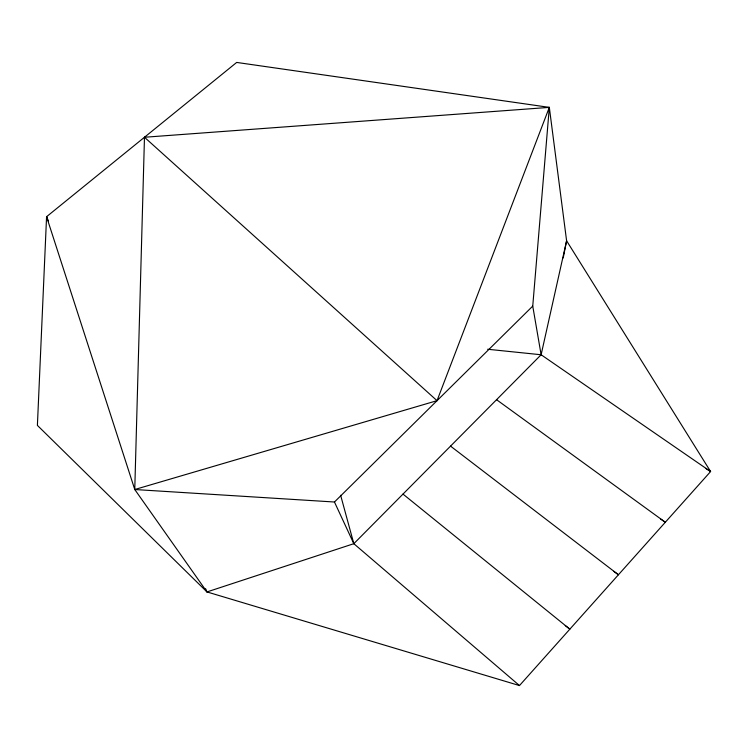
<?xml version="1.0" encoding="UTF-8"?>
<svg xmlns="http://www.w3.org/2000/svg" width="748" height="748" viewBox="0 0 748 748"><rect width="100%" height="100%" fill="white"/><g stroke="black" fill="none" stroke-linecap="round" stroke-linejoin="round"><path stroke-width="1.12" d="M705.719 468.398L710.6 471.549L541.122 354.758L532.744 306.1L549.322 107.375L236.677 62.43L46.572 216.714L37.4 425.397L206.972 591.93L353.823 543.693L541.122 354.758L566.601 240.781L710.6 471.549L519.477 685.57L206.972 591.93L134.762 489.519L144.476 137.258L549.322 107.375L566.601 240.781L563.225 257.92M48.405 221.006L46.572 216.714L134.762 489.519L437.028 400.666L549.322 107.375M134.762 489.519L334.459 502.011L532.744 306.1M487.649 349.251L541.122 354.758M660.531 518.962L665.327 522.254L496.569 399.703M613.734 571.322L618.437 574.754L450.548 446.126M565.245 625.571L569.854 629.162L402.994 494.091M334.459 502.011L353.823 543.693L519.477 685.57M144.476 137.258L437.028 400.666M205.597 588.713L206.972 591.93M340.639 495.288L353.823 543.693"/></g></svg>
